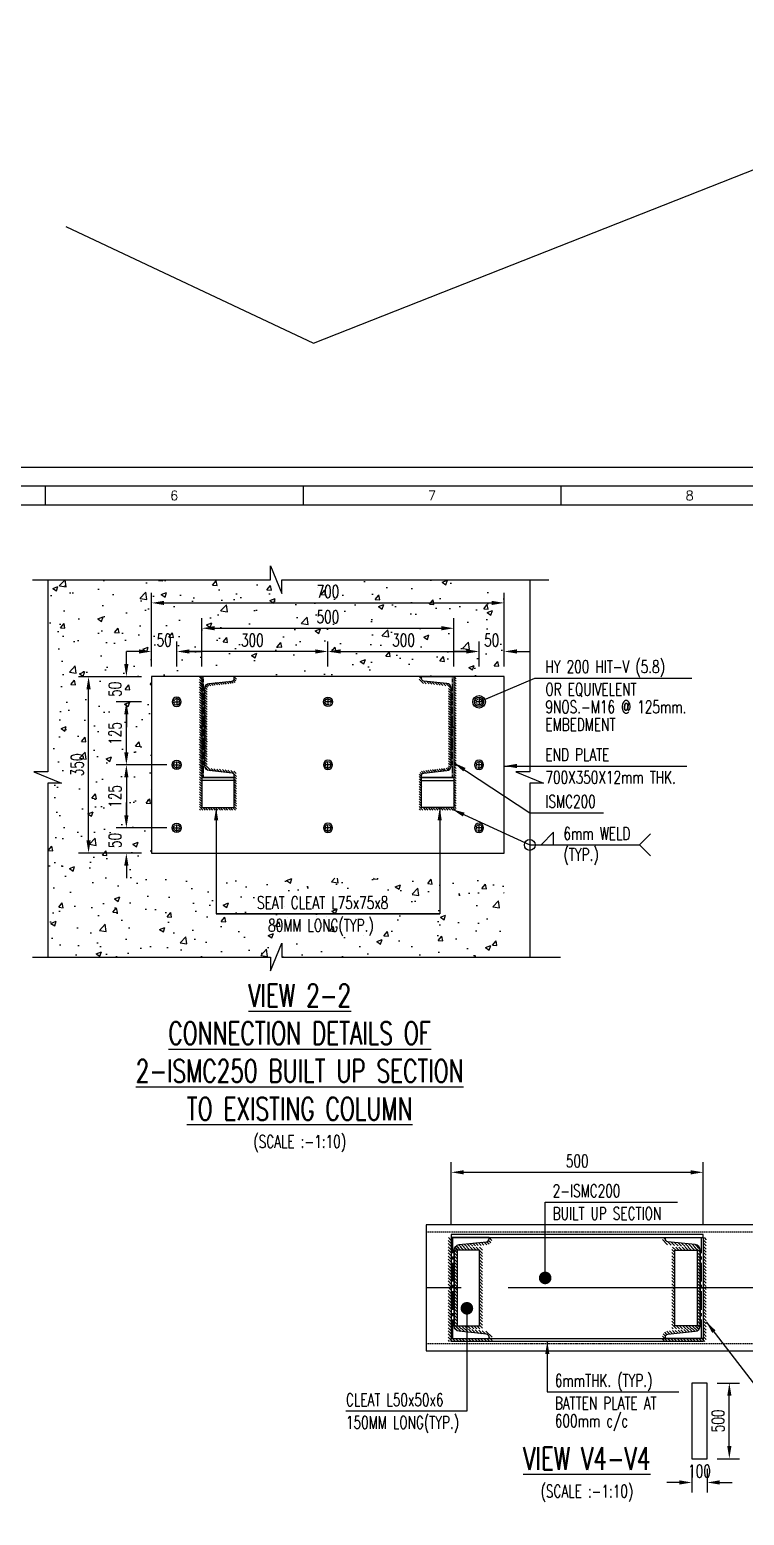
# Model space of a CAD drawing. Header units: inches. Extents: x 6 to 183294, y -48183 to 78918.
# Drawn here: x 129706 to 143887, y -24756 to 4725 of the extents above; entities that cross this region are included whole.
import ezdxf
from ezdxf.enums import TextEntityAlignment as Align

# ---------------------------------------------------------------- set-up
doc = ezdxf.new("R2010")
doc.units = ezdxf.units.IN
doc.header["$MEASUREMENT"] = 0
doc.header["$PDMODE"] = 35
for name, pattern in [('CENTER2', [1.125, 0.75, -0.125, 0.125, -0.125]), ('DASHDOTX2', [2, 1, -0.5, 0, -0.5]), ('HIDDEN', [0.375, 0.25, -0.125])]:
    doc.linetypes.add(name, pattern=pattern)
for name, color, linetype in [('Bolt', 7, 'Continuous'), ('ISMC', 35, 'Continuous'), ('PNA', 8, 'Continuous'), ('S-BASE & END PLATE', 6, 'Continuous'), ('S-BASE PLATE', 3, 'Continuous'), ('S-BRECK LINE', 8, 'Continuous'), ('S-CENTER LINE', 8, 'CENTER2'), ('S-DIM-1', 5, 'Continuous'), ('S-ISMC', 2, 'Continuous'), ('S-MEM', 4, 'Continuous'), ('S-PCC', 9, 'Continuous'), ('S-STEEL MEMBER', 2, 'Continuous'), ('S-TEXT', 2, 'Continuous'), ('S-TEXT-1', 4, 'Continuous'), ('S-TITIL', 6, 'Continuous'), ('S-WELD', 8, 'Continuous'), ('ST', 4, 'Continuous'), ('TEXT NORMAL', 4, 'Continuous'), ('TITLE', 6, 'Continuous')]:
    doc.layers.add(name, color=color, linetype=linetype)
doc.styles.add('ROMANS', font='simplex.shx', dxfattribs={"width": 0.7})
doc.dimstyles.new('dim10', dxfattribs={"dimtxt": 250, "dimasz": 250, "dimexe": 200, "dimexo": 200, "dimgap": 100, "dimtad": 1, "dimdec": 0, "dimlfac": 0.1, "dimzin": 0, "dimdsep": 46, "dimtxsty": 'ROMANS', "dimcen": 0, "dimclrd": 5, "dimclre": 5, "dimclrt": 4, "dimadec": 0, "dimazin": 0, "dimtfac": 1, "dimtdec": 0, "dimtix": 1, "dimtofl": 0, "dimtmove": 2, "dimatfit": 3, "dimfxl": 0, "dimtolj": 1, "dimtzin": 0, "dimlwd": -1, "dimlwe": -1, "dimarcsym": 0})
doc.dimstyles.new('dim100', dxfattribs={"dimtxt": 250, "dimasz": 250, "dimexe": 200, "dimexo": 200, "dimgap": 100, "dimtad": 1, "dimdec": 0, "dimzin": 0, "dimdsep": 46, "dimtxsty": 'ROMANS', "dimcen": 0, "dimclrd": 5, "dimclre": 5, "dimclrt": 4, "dimadec": 0, "dimazin": 0, "dimtfac": 1, "dimtdec": 0, "dimtix": 1, "dimtofl": 0, "dimtmove": 2, "dimatfit": 3, "dimfxl": 0, "dimtolj": 1, "dimtzin": 0, "dimlwd": -1, "dimlwe": -1, "dimarcsym": 0})
doc.dimstyles.new('dim33.33', dxfattribs={"dimtxt": 250, "dimasz": 250, "dimexe": 200, "dimexo": 200, "dimgap": 100, "dimtad": 1, "dimdec": 0, "dimlfac": 0.333331, "dimzin": 0, "dimdsep": 46, "dimtxsty": 'ROMANS', "dimcen": 0, "dimclrd": 5, "dimclre": 5, "dimclrt": 4, "dimadec": 0, "dimazin": 0, "dimtfac": 1, "dimtdec": 0, "dimtix": 1, "dimtofl": 0, "dimtmove": 2, "dimatfit": 3, "dimfxl": 0, "dimtolj": 1, "dimtzin": 0, "dimlwd": -1, "dimlwe": -1, "dimarcsym": 0})
pattern_1 = [(315, (101174.393, -24724.473), (30.93592, 30.93592), [])]
pattern_2 = [(315, (98814.486, -24724.473), (30.93592, 30.93592), [])]

# ---------------------------------------------------------------- blocks, each defined once
blk = doc.blocks.new('*U9')
at = {"layer": 'S-CENTER LINE', "linetype": 'CENTER2', "ltscale": 10}
for p, q in [((0, -125), (0, 125)), ((7.8, 0), (-7.8, 0))]:
    blk.add_line(p, q, dxfattribs=at)
at = {"layer": 'S-ISMC'}
blk.add_lwpolyline([(71.1, -114.2), (14.3, -108.2, -0.383864), (3.5, -96.3), (3.5, 96.3, -0.383864), (14.3, 108.2), (71.1, 114.2, 0.383864), (76.5, 120.1), (76.5, 125), (-3.5, 125), (-3.5, -125), (76.5, -125), (76.5, -120.1, 0.383864)], format="xyb", close=True, dxfattribs=at)
blk = doc.blocks.new('A$C51D51435')
at = {"color": 2, "linetype": 'Continuous'}
blk.add_circle((0, 0), 15, dxfattribs=at)
at = {"color": 8, "linetype": 'HIDDEN', "ltscale": 15}
blk.add_circle((0, 0), 10, dxfattribs=at)
at = {"layer": 'Bolt', "color": 8, "linetype": 'DASHDOTX2', "ltscale": 25}
for p, q in [((15, 0), (-15, 0)), ((0, 15), (0, -15))]:
    blk.add_line(p, q, dxfattribs=at)
blk = doc.blocks.new('*D904')
at = {"layer": 'Defpoints', "color": 0}
for p in [(132124, -8114), (131624, -8614), (132124, -8614)]:
    blk.add_point(p, dxfattribs=at)
at = {"layer": 'S-DIM-1', "color": 5}
for p, q in [((131624, -7864), (131624, -7614)), ((131924, -8114), (131424, -8114)), ((131924, -8614), (131424, -8614)), ((131624, -8864), (131624, -9114))]:
    blk.add_line(p, q, dxfattribs=at)
for points in [[(131582, -7864), (131665, -7864), (131624, -8114)], [(131665, -8864), (131582, -8864), (131624, -8614)]]:
    blk.add_solid(points, dxfattribs=at)
at = {"layer": 'S-DIM-1', "color": 4, "insert": (131399, -8364), "char_height": 250, "attachment_point": 5, "rotation": 90, "style": 'ROMANS'}
blk.add_mtext('\\A1;50', dxfattribs=at)
blk = doc.blocks.new('*D905')
at = {"layer": 'Defpoints', "color": 0}
for p in [(130874, -8114), (132124, -8114), (132124, -11614)]:
    blk.add_point(p, dxfattribs=at)
at = {"layer": 'S-DIM-1', "color": 5}
for p, q in [((131924, -8114), (130674, -8114)), ((130874, -11364), (130874, -8364)), ((131924, -11614), (130674, -11614))]:
    blk.add_line(p, q, dxfattribs=at)
for points in [[(130915, -8364), (130832, -8364), (130874, -8114)], [(130832, -11364), (130915, -11364), (130874, -11614)]]:
    blk.add_solid(points, dxfattribs=at)
at = {"layer": 'S-DIM-1', "color": 4, "insert": (130649, -9864), "char_height": 250, "attachment_point": 5, "rotation": 90, "style": 'ROMANS'}
blk.add_mtext('\\A1;350', dxfattribs=at)
blk = doc.blocks.new('*D906')
at = {"layer": 'Defpoints', "color": 0}
for p in [(131624, -8614), (132124, -8614), (132624, -9864)]:
    blk.add_point(p, dxfattribs=at)
at = {"layer": 'S-DIM-1', "color": 5}
for p, q in [((131924, -8614), (131424, -8614)), ((131624, -9614), (131624, -8864)), ((132424, -9864), (131424, -9864))]:
    blk.add_line(p, q, dxfattribs=at)
for points in [[(131665, -8864), (131582, -8864), (131624, -8614)], [(131582, -9614), (131665, -9614), (131624, -9864)]]:
    blk.add_solid(points, dxfattribs=at)
at = {"layer": 'S-DIM-1', "color": 4, "insert": (131399, -9239), "char_height": 250, "attachment_point": 5, "rotation": 90, "style": 'ROMANS'}
blk.add_mtext('\\A1;125', dxfattribs=at)
blk = doc.blocks.new('*D907')
at = {"layer": 'Defpoints', "color": 0}
for p in [(131624, -11114), (132624, -11114), (132124, -11614)]:
    blk.add_point(p, dxfattribs=at)
at = {"layer": 'S-DIM-1', "color": 5}
for p, q in [((131624, -10864), (131624, -10614)), ((132424, -11114), (131424, -11114)), ((131924, -11614), (131424, -11614)), ((131624, -11864), (131624, -12114))]:
    blk.add_line(p, q, dxfattribs=at)
for points in [[(131582, -10864), (131665, -10864), (131624, -11114)], [(131665, -11864), (131582, -11864), (131624, -11614)]]:
    blk.add_solid(points, dxfattribs=at)
at = {"layer": 'S-DIM-1', "color": 4, "insert": (131399, -11364), "char_height": 250, "attachment_point": 5, "rotation": 90, "style": 'ROMANS'}
blk.add_mtext('\\A1;50', dxfattribs=at)
blk = doc.blocks.new('*D908')
at = {"layer": 'Defpoints', "color": 0}
for p in [(132624, -9864), (131624, -11114), (132124, -11114)]:
    blk.add_point(p, dxfattribs=at)
at = {"layer": 'S-DIM-1', "color": 5}
for p, q in [((132424, -9864), (131424, -9864)), ((131624, -10114), (131624, -10864)), ((131924, -11114), (131424, -11114))]:
    blk.add_line(p, q, dxfattribs=at)
for points in [[(131665, -10114), (131582, -10114), (131624, -9864)], [(131582, -10864), (131665, -10864), (131624, -11114)]]:
    blk.add_solid(points, dxfattribs=at)
at = {"layer": 'S-DIM-1', "color": 4, "insert": (131399, -10489), "char_height": 250, "attachment_point": 5, "rotation": 90, "style": 'ROMANS'}
blk.add_mtext('\\A1;125', dxfattribs=at)
blk = doc.blocks.new('*D909')
at = {"layer": 'Defpoints', "color": 0}
for p in [(132624, -7614), (132124, -8114), (132624, -8114)]:
    blk.add_point(p, dxfattribs=at)
at = {"layer": 'S-DIM-1', "color": 5}
for p, q in [((131874, -7614), (131624, -7614)), ((132124, -7914), (132124, -7414)), ((132624, -7914), (132624, -7414)), ((132874, -7614), (133124, -7614))]:
    blk.add_line(p, q, dxfattribs=at)
for points in [[(131874, -7655), (131874, -7572), (132124, -7614)], [(132874, -7572), (132874, -7655), (132624, -7614)]]:
    blk.add_solid(points, dxfattribs=at)
at = {"layer": 'S-DIM-1', "color": 4, "insert": (132374, -7389), "char_height": 250, "attachment_point": 5, "style": 'ROMANS'}
blk.add_mtext('\\A1;50', dxfattribs=at)
blk = doc.blocks.new('*D910')
at = {"layer": 'Defpoints', "color": 0}
for p in [(132624, -7614), (132624, -8114), (135624, -8114)]:
    blk.add_point(p, dxfattribs=at)
at = {"layer": 'S-DIM-1', "color": 5}
for p, q in [((132624, -7914), (132624, -7414)), ((135374, -7614), (132874, -7614)), ((135624, -7914), (135624, -7414))]:
    blk.add_line(p, q, dxfattribs=at)
for points in [[(132874, -7572), (132874, -7655), (132624, -7614)], [(135374, -7655), (135374, -7572), (135624, -7614)]]:
    blk.add_solid(points, dxfattribs=at)
at = {"layer": 'S-DIM-1', "color": 4, "insert": (134124, -7389), "char_height": 250, "attachment_point": 5, "style": 'ROMANS'}
blk.add_mtext('\\A1;300', dxfattribs=at)
blk = doc.blocks.new('*D911')
at = {"layer": 'Defpoints', "color": 0}
for p in [(139124, -6650), (132124, -8114), (139124, -8114)]:
    blk.add_point(p, dxfattribs=at)
at = {"layer": 'S-DIM-1', "color": 5}
for p, q in [((132124, -7914), (132124, -6450)), ((139124, -7914), (139124, -6450)), ((132374, -6650), (138874, -6650))]:
    blk.add_line(p, q, dxfattribs=at)
for points in [[(132374, -6609), (132374, -6692), (132124, -6650)], [(138874, -6692), (138874, -6609), (139124, -6650)]]:
    blk.add_solid(points, dxfattribs=at)
at = {"layer": 'S-DIM-1', "color": 4, "insert": (135624, -6425), "char_height": 250, "attachment_point": 5, "style": 'ROMANS'}
blk.add_mtext('\\A1;700', dxfattribs=at)
blk = doc.blocks.new('*D912')
at = {"layer": 'Defpoints', "color": 0}
for p in [(138624, -7614), (138624, -8114), (139124, -8114)]:
    blk.add_point(p, dxfattribs=at)
at = {"layer": 'S-DIM-1', "color": 5}
for p, q in [((138374, -7614), (138124, -7614)), ((138624, -7914), (138624, -7414)), ((139124, -7914), (139124, -7414)), ((139374, -7614), (139624, -7614))]:
    blk.add_line(p, q, dxfattribs=at)
for points in [[(138374, -7655), (138374, -7572), (138624, -7614)], [(139374, -7572), (139374, -7655), (139124, -7614)]]:
    blk.add_solid(points, dxfattribs=at)
at = {"layer": 'S-DIM-1', "color": 4, "insert": (138874, -7389), "char_height": 250, "attachment_point": 5, "style": 'ROMANS'}
blk.add_mtext('\\A1;50', dxfattribs=at)
blk = doc.blocks.new('*D913')
at = {"layer": 'Defpoints', "color": 0}
for p in [(138624, -7614), (135624, -8114), (138624, -8114)]:
    blk.add_point(p, dxfattribs=at)
at = {"layer": 'S-DIM-1', "color": 5}
for p, q in [((135624, -7914), (135624, -7414)), ((135874, -7614), (138374, -7614)), ((138624, -7914), (138624, -7414))]:
    blk.add_line(p, q, dxfattribs=at)
for points in [[(135874, -7572), (135874, -7655), (135624, -7614)], [(138374, -7655), (138374, -7572), (138624, -7614)]]:
    blk.add_solid(points, dxfattribs=at)
at = {"layer": 'S-DIM-1', "color": 4, "insert": (137124, -7389), "char_height": 250, "attachment_point": 5, "style": 'ROMANS'}
blk.add_mtext('\\A1;300', dxfattribs=at)
blk = doc.blocks.new('*D914')
at = {"layer": 'Defpoints', "color": 0}
for p in [(138124, -7153), (133124, -8114), (138124, -8114)]:
    blk.add_point(p, dxfattribs=at)
at = {"layer": 'S-DIM-1', "color": 5}
for p, q in [((133124, -7914), (133124, -6953)), ((138124, -7914), (138124, -6953)), ((133374, -7153), (137874, -7153))]:
    blk.add_line(p, q, dxfattribs=at)
for points in [[(133374, -7111), (133374, -7194), (133124, -7153)], [(137874, -7194), (137874, -7111), (138124, -7153)]]:
    blk.add_solid(points, dxfattribs=at)
at = {"layer": 'S-DIM-1', "color": 4, "insert": (135624, -6928), "char_height": 250, "attachment_point": 5, "style": 'ROMANS'}
blk.add_mtext('\\A1;500', dxfattribs=at)
blk = doc.blocks.new('*U42')
at = {"layer": 'S-CENTER LINE', "linetype": 'CENTER2', "ltscale": 750}
blk.add_line((383.6, 757.5), (383.6, 31.7), dxfattribs=at)
at = {"layer": 'S-ISMC', "color": 8, "linetype": 'HIDDEN', "ltscale": 10}
for p, q in [((272.7, 757.5), (272.7, 31.7)), ((494.5, 757.5), (494.5, 31.7))]:
    blk.add_line(p, q, dxfattribs=at)
at = {"layer": 'S-ISMC', "linetype": 'Continuous'}
blk.add_lwpolyline([(258.6, 757.5), (258.6, 31.7), (508.6, 31.7), (508.6, 757.5)], close=True, dxfattribs=at)
blk = doc.blocks.new('*U10')
at = {"layer": 'S-CENTER LINE', "linetype": 'CENTER2', "ltscale": 50}
blk.add_line((0, -100), (0, 100), dxfattribs=at)
at = {"layer": 'S-CENTER LINE', "linetype": 'CENTER2', "ltscale": 10}
blk.add_line((7.8, 0), (-7.8, 0), dxfattribs=at)
at = {"layer": 'S-ISMC', "color": 3}
blk.add_lwpolyline([(72, -97.2, 0.383864), (67, -91.7), (12.9, -86, -0.383864), (3, -75.1), (3, 75.1, -0.383864), (12.9, 86), (67, 91.7, 0.383864), (72, 97.2), (72, 100), (-3, 100), (-3, -100), (72, -100)], format="xyb", close=True, dxfattribs=at)
blk = doc.blocks.new('*D944')
at = {"layer": 'Defpoints', "color": 0}
for p in [(143071, -17950), (138071, -19185), (143071, -19185)]:
    blk.add_point(p, dxfattribs=at)
at = {"layer": 'S-DIM-1', "color": 5}
for p, q in [((138071, -18985), (138071, -17750)), ((138321, -17950), (142821, -17950)), ((143071, -18985), (143071, -17750))]:
    blk.add_line(p, q, dxfattribs=at)
for points in [[(138321, -17908), (138321, -17992), (138071, -17950)], [(142821, -17992), (142821, -17908), (143071, -17950)]]:
    blk.add_solid(points, dxfattribs=at)
at = {"layer": 'S-DIM-1', "color": 4, "insert": (140571, -17725), "char_height": 250, "attachment_point": 5, "style": 'ROMANS'}
blk.add_mtext('\\A1;500', dxfattribs=at)
blk = doc.blocks.new('*D945')
at = {"layer": 'Defpoints', "color": 0}
for p in [(142848, -23633), (143148, -23633), (143148, -24105)]:
    blk.add_point(p, dxfattribs=at)
at = {"layer": 'S-DIM-1', "color": 5, "ltscale": 20}
for p, q in [((142848, -23833), (142848, -24305)), ((143148, -23833), (143148, -24305)), ((142598, -24105), (142348, -24105)), ((143398, -24105), (143648, -24105))]:
    blk.add_line(p, q, dxfattribs=at)
at = {"layer": 'S-DIM-1', "color": 5}
for points in [[(142598, -24146), (142598, -24063), (142848, -24105)], [(143398, -24063), (143398, -24146), (143148, -24105)]]:
    blk.add_solid(points, dxfattribs=at)
at = {"layer": 'S-DIM-1', "color": 4, "lineweight": -2, "insert": (142998, -23880), "char_height": 250, "attachment_point": 5, "style": 'ROMANS'}
blk.add_mtext('\\A1;100', dxfattribs=at)
blk = doc.blocks.new('*D946')
at = {"layer": 'Defpoints', "color": 0}
for p in [(143148, -22133), (143590, -22133), (143148, -23633)]:
    blk.add_point(p, dxfattribs=at)
at = {"layer": 'S-DIM-1', "color": 5, "ltscale": 20}
for p, q in [((143348, -22133), (143790, -22133)), ((143590, -23383), (143590, -22383)), ((143348, -23633), (143790, -23633))]:
    blk.add_line(p, q, dxfattribs=at)
at = {"layer": 'S-DIM-1', "color": 5}
for points in [[(143632, -22383), (143549, -22383), (143590, -22133)], [(143549, -23383), (143632, -23383), (143590, -23633)]]:
    blk.add_solid(points, dxfattribs=at)
at = {"layer": 'S-DIM-1', "color": 4, "lineweight": -2, "insert": (143365, -22883), "char_height": 250, "attachment_point": 5, "rotation": 90, "style": 'ROMANS'}
blk.add_mtext('\\A1;500', dxfattribs=at)
blk = doc.blocks.new('SHEET')
at = {"elevation": -8, "flags": 128}
blk.add_lwpolyline([(674017, -125881), (763101, -125881), (763101, -63214), (674017, -63214)], close=True, dxfattribs=at)
at = {"layer": 'PNA'}
for p, q in [((711312, -63743, -8), (711312, -64273, -8)), ((718559, -63743, -8), (718559, -64273, -8)), ((725806, -63743, -8), (725806, -64273, -8))]:
    blk.add_line(p, q, dxfattribs=at)
at = {"layer": 'PNA', "color": 1, "elevation": -8}
for points in [[(675076, -125351), (762572, -125351), (762572, -63743), (675076, -63743)], [(676135, -124822), (762042, -124822), (762042, -64273), (676135, -64273)]]:
    blk.add_lwpolyline(points, close=True, dxfattribs=at)
at = {"layer": 'PNA', "style": 'ROMANS'}
for s, p in [('6', (714936, -64008, -8)), ('7', (722183, -64008, -8)), ('8', (729431, -64008, -8))]:
    blk.add_text(s, height=265, dxfattribs=at).set_placement(p, align=Align.MIDDLE)

msp = doc.modelspace()

# ---------------------------------------------------------------- hatches: boundary and pattern name
at = {"layer": 'S-PCC', "lineweight": -2, "ltscale": 20}
h = msp.add_hatch(dxfattribs=at)
h.set_pattern_fill('AR-CONC', color=251, scale=150)
h.set_pattern_definition([(50, (131704.8, 8275.8), (1075.89, -94.128), [112.5, -1237.5]), (355, (131704.8, 8275.8), (-208.127, 1128.29), [90, -990]), (100.4514, (131794.5, 8268), (867.763, 1034.16), [95.61, -1051.713]), (46.184, (131704.8, 8575.8), (1600.86, -248.28), [168.75, -1856.25]), (96.636, (131838.2, 8555.1), (1401.99, 1461.18), [143.42, -1577.57]), (351.184, (131704.8, 8575.8), (1401.99, 1461.18), [135, -1485]), (21, (131854.8, 8500.8), (895.36, -603.928), [112.5, -1237.5]), (326, (131854.8, 8500.8), (364.973, 1087.725), [90, -990]), (71.4514, (131929.4, 8450.5), (1260.334, 483.797), [95.61, -1051.713]), (37.5, (131704.8, 8275.8), (18.24, 499.341), [0, -978, 0, -1005, 0, -993.75]), (7.5, (131704.8, 8275.8), (394.604, 591.618), [0, -573, 0, -955.5, 0, -378.75]), (327.5, (131370.3, 8275.8), (800.7337, -33.832), [0, -375, 0, -1170, 0, -1552.5]), (317.5, (131220.3, 8275.8), (874.78, 150.157), [0, -487.5, 0, -777, 0, -1102.5])])
h.paths.add_polyline_path([(134706.732, -6191.466), (134706.732, -6466.214), (134481.101, -5916.718), (134481.101, -6191.466), (130064.006, -6191.466), (130064.006, -10000.697), (129789.258, -10000.697), (130338.754, -10226.329), (130064.006, -10226.329), (130064.006, -13679.878), (134481.101, -13679.878), (134481.101, -13954.626), (134706.732, -13405.131), (134706.732, -13679.878), (139123.828, -13679.878), (139123.828, -12113.513), (132123.828, -12113.513), (132123.828, -8113.513), (139123.828, -8113.513), (139123.828, -6191.466)])
h.paths.add_polyline_path([(131586.328, -8567.68), (131586.328, -8159.346), (131211.328, -8159.346), (131211.328, -8567.68)], flags=24)
h.paths.add_polyline_path([(130836.328, -10401.013), (130836.328, -9826.013), (130461.328, -9826.013), (130461.328, -10401.013)], flags=24)
h.paths.add_polyline_path([(131586.328, -9634.346), (131586.328, -9092.68), (131211.328, -9092.68), (131211.328, -9634.346)], flags=24)
h.paths.add_polyline_path([(131586.328, -12067.68), (131586.328, -11659.346), (131211.328, -11659.346), (131211.328, -12067.68)], flags=24)
h.paths.add_polyline_path([(131586.328, -11134.346), (131586.328, -10592.68), (131211.328, -10592.68), (131211.328, -11134.346)], flags=24)
h.paths.add_polyline_path([(132169.661, -7576.013), (132577.994, -7576.013), (132577.994, -7201.013), (132169.661, -7201.013)], flags=24)
h.paths.add_polyline_path([(133836.328, -7576.013), (134411.328, -7576.013), (134411.328, -7201.013), (133836.328, -7201.013)], flags=24)
h.paths.add_polyline_path([(135336.328, -6967.621), (135911.328, -6967.621), (135911.328, -6592.621), (135336.328, -6592.621)], flags=24)
h.paths.add_polyline_path([(138669.661, -7576.013), (139077.994, -7576.013), (139077.994, -7201.013), (138669.661, -7201.013)], flags=24)
h.paths.add_polyline_path([(134043.825, -13352.057), (136559.301, -13352.057), (136559.301, -12780.629), (134043.825, -12780.629)], flags=24)
h.paths.add_polyline_path([(134076.563, -12785.986), (137193.23, -12785.986), (137193.23, -12410.986), (134076.563, -12410.986)], flags=24)
at = {"layer": 'S-WELD'}
h = msp.add_hatch(dxfattribs=at)
h.set_pattern_fill('ANSI31', color=256, scale=280, angle=270, style=0)
h.set_pattern_definition([(315, (10586.33, -19916.86), (24.748737, 24.748737), [])])
h.paths.add_polyline_path([(133123.828, -8113.513), (133763.828, -8113.513), (133763.828, -8152.445, -0.383864045), (133720.845, -8200.182), (133266.593, -8247.926, 0.383864045), (133180.628, -8343.4), (133180.628, -9883.626, 0.383864045), (133266.593, -9979.1), (133720.845, -10026.844, -0.383864045), (133763.828, -10074.581), (133763.828, -10113.513), (133763.828, -10713.513), (133123.828, -10713.513), (133123.828, -10113.513)], flags=16)
edge = h.paths.add_edge_path()
edge.add_line((133811.828, -8113.513), (133075.828, -8113.513))
edge.add_line((133075.828, -8113.513), (133075.828, -10761.513))
edge.add_line((133075.828, -10761.513), (133811.828, -10761.513))
edge.add_line((133811.828, -10761.513), (133811.828, -10074.581))
edge.add_arc((133715.828, -10074.581), 96, 360, 444.000002)
edge.add_line((133725.862, -9979.107), (133271.61, -9931.363))
edge.add_arc((133276.628, -9883.626), 48, 180, 264.000002, ccw=False)
edge.add_line((133228.628, -9883.626), (133228.628, -8343.4))
edge.add_arc((133276.628, -8343.4), 48, 95.999998, 180, ccw=False)
edge.add_line((133271.61, -8295.663), (133725.862, -8247.919))
edge.add_arc((133715.828, -8152.445), 96, 275.999998, 360)
edge.add_line((133811.828, -8152.445), (133811.828, -8113.513))
h = msp.add_hatch(dxfattribs=at)
h.set_pattern_fill('ANSI31', color=256, scale=280, angle=270, style=0)
h.set_pattern_definition([(315, (11586.33, -19916.86), (24.748737, 24.748737), [])])
h.paths.add_polyline_path([(138123.828, -8113.513), (137483.828, -8113.513), (137483.828, -8152.445, 0.383864045), (137526.81, -8200.182), (137981.062, -8247.926, -0.383864045), (138067.028, -8343.4), (138067.028, -9883.626, -0.383864045), (137981.062, -9979.1), (137526.81, -10026.844, 0.383864045), (137483.828, -10074.581), (137483.828, -10113.513), (137483.828, -10713.513), (138123.828, -10713.513), (138123.828, -10113.513)], flags=16)
edge = h.paths.add_edge_path()
edge.add_line((138171.828, -8113.513), (137435.828, -8113.513))
edge.add_line((137435.828, -8113.513), (137435.828, -8152.445))
edge.add_arc((137531.828, -8152.445), 96, 180, 264.000002)
edge.add_line((137521.793, -8247.919), (137976.045, -8295.663))
edge.add_arc((137971.028, -8343.4), 48, 0, 84.000002, ccw=False)
edge.add_line((138019.028, -8343.4), (138019.028, -9883.626))
edge.add_arc((137971.028, -9883.626), 48, -84.000002, 0, ccw=False)
edge.add_line((137976.045, -9931.363), (137521.793, -9979.107))
edge.add_arc((137531.828, -10074.581), 96, 95.999998, 180)
edge.add_line((137435.828, -10074.581), (137435.828, -10761.513))
edge.add_line((137435.828, -10761.513), (138171.828, -10761.513))
edge.add_line((138171.828, -10761.513), (138171.828, -8113.513))
h = msp.add_hatch(dxfattribs=at)
h.set_pattern_fill('ANSI31', color=256, scale=350, angle=270, style=0)
h.set_pattern_definition(pattern_1)
edge = h.paths.add_edge_path(flags=16)
edge.add_arc((138765.675, -21216.439), 55, 0, 84.000002)
edge.add_line((138771.424, -21161.741), (138230.177, -21104.853))
edge.add_arc((138241.675, -20995.456), 110, 180, 264.000002, ccw=False)
edge.add_line((138131.675, -20995.456), (138131.675, -19493.962))
edge.add_arc((138241.675, -19493.962), 110, 95.999998, 180, ccw=False)
edge.add_line((138230.177, -19384.564), (138771.424, -19327.677))
edge.add_arc((138765.675, -19272.978), 55, 275.999998, 360)
edge.add_line((138820.675, -19272.978), (138820.675, -19244.709))
edge.add_line((138820.675, -19244.709), (138070.675, -19244.709))
edge.add_line((138070.675, -19244.709), (138070.675, -21244.709))
edge.add_line((138070.675, -21244.709), (138820.675, -21244.709))
edge.add_line((138820.675, -21244.709), (138820.675, -21216.439))
edge = h.paths.add_edge_path()
edge.add_line((138880.675, -19244.709), (138010.675, -19244.709))
edge.add_line((138010.675, -19244.709), (138010.675, -21304.709))
edge.add_line((138010.675, -21304.709), (138880.675, -21304.709))
edge.add_line((138880.675, -21304.709), (138880.675, -21216.439))
edge.add_arc((138765.675, -21216.439), 115, 0, 84.000002)
edge.add_line((138777.696, -21102.069), (138236.448, -21045.182))
edge.add_arc((138241.675, -20995.456), 50, 180, 264.000002, ccw=False)
edge.add_line((138191.675, -20995.456), (138191.675, -19493.962))
edge.add_arc((138241.675, -19493.962), 50, 95.999998, 180, ccw=False)
edge.add_line((138236.448, -19444.236), (138777.696, -19387.348))
edge.add_arc((138765.675, -19272.978), 115, 275.999998, 360)
edge.add_line((138880.675, -19272.978), (138880.675, -19244.709))
h = msp.add_hatch(dxfattribs=at)
h.set_pattern_fill('ANSI31', color=256, scale=350, angle=270, style=0)
h.set_pattern_definition(pattern_2)
h.paths.add_polyline_path([(138131.675, -19434.709), (138691.675, -19434.709), (138691.675, -21054.709), (138131.675, -21054.709), (138131.675, -20995.456), (138631.675, -20995.456), (138631.675, -19494.709), (138131.675, -19494.709)])
h = msp.add_hatch(dxfattribs=at)
h.set_pattern_fill('ANSI31', color=256, scale=350, angle=270, style=0)
h.set_pattern_definition(pattern_1)
edge = h.paths.add_edge_path(flags=16)
edge.add_arc((142375.675, -21216.439), 55, 455.999998, 540, ccw=False)
edge.add_line((142369.926, -21161.741), (142911.173, -21104.853))
edge.add_arc((142899.675, -20995.456), 110, 275.999998, 360)
edge.add_line((143009.675, -20995.456), (143009.675, -19493.962))
edge.add_arc((142899.675, -19493.962), 110, 360, 444.000002)
edge.add_line((142911.173, -19384.564), (142369.926, -19327.677))
edge.add_arc((142375.675, -19272.978), 55, 180, 264.000002, ccw=False)
edge.add_line((142320.675, -19272.978), (142320.675, -19244.709))
edge.add_line((142320.675, -19244.709), (143070.675, -19244.709))
edge.add_line((143070.675, -19244.709), (143070.675, -21244.709))
edge.add_line((143070.675, -21244.709), (142320.675, -21244.709))
edge.add_line((142320.675, -21244.709), (142320.675, -21216.439))
edge = h.paths.add_edge_path()
edge.add_line((142260.675, -19244.709), (143130.675, -19244.709))
edge.add_line((143130.675, -19244.709), (143130.675, -21304.709))
edge.add_line((143130.675, -21304.709), (142260.675, -21304.709))
edge.add_line((142260.675, -21304.709), (142260.675, -21216.439))
edge.add_arc((142375.675, -21216.439), 115, 455.999998, 540, ccw=False)
edge.add_line((142363.654, -21102.069), (142904.901, -21045.182))
edge.add_arc((142899.675, -20995.456), 50, 275.999998, 360)
edge.add_line((142949.675, -20995.456), (142949.675, -19493.962))
edge.add_arc((142899.675, -19493.962), 50, 360, 444.000002)
edge.add_line((142904.901, -19444.236), (142363.654, -19387.348))
edge.add_arc((142375.675, -19272.978), 115, 180, 264.000002, ccw=False)
edge.add_line((142260.675, -19272.978), (142260.675, -19244.709))
h = msp.add_hatch(dxfattribs=at)
h.set_pattern_fill('ANSI31', color=256, scale=350, angle=270, style=0)
h.set_pattern_definition(pattern_2)
h.paths.add_polyline_path([(143009.675, -19434.709), (142449.675, -19434.709), (142449.675, -21054.709), (143009.675, -21054.709), (143009.675, -20995.456), (142509.675, -20995.456), (142509.675, -19494.709), (143009.675, -19494.709)])

# ---------------------------------------------------------------- linework, layer by layer
msp.add_lwpolyline([(130421.313, 818.723), (135340.146, -1496.022), (151109.345, 4724.855)])
at = {"layer": 'S-BASE & END PLATE', "elevation": -7.519}
msp.add_lwpolyline([(139123.828, -8113.513), (132123.828, -8113.513), (132123.828, -11613.513), (139123.828, -11613.513)], close=True, dxfattribs=at)
at = {"layer": 'S-BASE PLATE', "color": 3, "ltscale": 2, "elevation": -7.519}
for points in [[(143070.675, -19184.709), (138070.675, -19184.709), (138070.675, -19244.709), (143070.675, -19244.709)], [(143070.675, -21304.709), (138070.675, -21304.709), (138070.675, -21244.709), (143070.675, -21244.709)], [(143148.281, -23632.634), (143148.281, -22132.634), (142848.281, -22132.634), (142848.281, -23632.634)]]:
    msp.add_lwpolyline(points, close=True, dxfattribs=at)
at = {"layer": 'S-BRECK LINE', "elevation": -7.519}
for points in [[(129764.006, -6191.466), (134481.101, -6191.466), (134481.101, -5916.718), (134706.732, -6466.214), (134706.732, -6191.466), (140005.089, -6191.466)], [(130064.006, -6191.466), (130064.006, -10000.697), (129789.258, -10000.697), (130338.754, -10226.329), (130064.006, -10226.329), (130064.006, -13679.878)], [(139629.785, -6191.466), (139629.785, -10000.697), (139355.037, -10000.697), (139904.532, -10226.329), (139629.785, -10226.329), (139629.785, -13679.878)], [(129764.006, -13679.878), (134481.101, -13679.878), (134481.101, -13954.626), (134706.732, -13405.131), (134706.732, -13679.878), (140236.574, -13679.878)]]:
    msp.add_lwpolyline(points, dxfattribs=at)
at = {"layer": 'S-MEM', "linetype": 'Continuous'}
for p, q in [((133763.828, -10177.513, -7.519), (133123.828, -10177.513, -7.519)), ((137483.828, -10177.513, -7.519), (138123.828, -10177.513, -7.519))]:
    msp.add_line(p, q, dxfattribs=at)
at = {"layer": 'S-MEM', "linetype": 'Continuous', "elevation": -7.519}
for points in [[(133763.828, -10113.513), (133123.828, -10113.513), (133123.828, -10713.513), (133763.828, -10713.513)], [(137483.828, -10113.513), (138123.828, -10113.513), (138123.828, -10713.513), (137483.828, -10713.513)]]:
    msp.add_lwpolyline(points, close=True, dxfattribs=at)
at = {"layer": 'S-TEXT-1', "elevation": -7.519}
msp.add_lwpolyline([(142027.259, -11235.579), (141810.186, -11452.652), (142027.259, -11669.725)], dxfattribs=at)
at = {"layer": 'ST', "color": 4, "elevation": -7.519}
for points in [[(138131.675, -20994.709), (138631.675, -20994.709), (138631.675, -19494.709), (138131.675, -19494.709)], [(143009.675, -20994.709), (142509.675, -20994.709), (142509.675, -19494.709), (143009.675, -19494.709)]]:
    msp.add_lwpolyline(points, close=True, dxfattribs=at)
for points in [[(138191.675, -19494.709), (138191.675, -20994.709)], [(142949.675, -19494.709), (142949.675, -20994.709)]]:
    msp.add_lwpolyline(points, dxfattribs=at)
at = {"layer": 'TEXT NORMAL', "elevation": -7.519}
msp.add_lwpolyline([(139852.756, -11452.652), (140102.756, -11452.652), (140102.756, -11202.652), (139852.756, -11452.652)], dxfattribs=at)
at = {"layer": 'TEXT NORMAL'}
msp.add_circle((139629.785, -11452.652, -7.519), 107.662, dxfattribs=at)

# ---------------------------------------------------------------- block references
at = {"xscale": 0.7056754055291329, "yscale": 0.7056754055291329, "zscale": 0.7056754055291329}
msp.add_blockref('SHEET', (-371939.589, 40648.489, 5.306), dxfattribs=at)
at = {"layer": 'ISMC', "yscale": 8, "zscale": 8}
for p, xscale in [((133152.228, -9113.513, -7.519), 8), ((138095.428, -9113.513, -7.519), -8)]:
    msp.add_blockref('*U9', p, dxfattribs=dict(at, xscale=xscale))
at = {"layer": 'S-ISMC', "linetype": 'Continuous', "xscale": 10, "yscale": 10, "zscale": 10, "rotation": 270}
msp.add_blockref('*U42', (137254.144, -16408.342, -7.519), dxfattribs=at)
at = {"layer": 'S-ISMC', "yscale": 10, "zscale": 10}
for p, xscale in [((138101.175, -20244.709, -7.519), 10), ((143040.175, -20244.709, -7.519), -10)]:
    msp.add_blockref('*U10', p, dxfattribs=dict(at, xscale=xscale))
at = {"layer": 'S-STEEL MEMBER', "yscale": 6, "zscale": 6}
for p, xscale in [((132623.818, -8613.513, -7.519), -6), ((135623.828, -8613.513, -7.519), 6), ((138623.837, -8613.513, -7.519), 6)]:
    msp.add_blockref('A$C51D51435', p, dxfattribs=dict(at, xscale=xscale))
at = {"layer": 'S-STEEL MEMBER', "yscale": 6, "zscale": 6, "rotation": 180}
for p, xscale in [((132623.818, -9863.513, -7.519), 6), ((135623.828, -9863.513, -7.519), -6), ((138623.837, -9863.513, -7.519), -6), ((132623.818, -11113.513, -7.519), 6), ((135623.828, -11113.513, -7.519), -6), ((138623.837, -11113.513, -7.519), -6)]:
    msp.add_blockref('A$C51D51435', p, dxfattribs=dict(at, xscale=xscale))

# ---------------------------------------------------------------- texts
at = {"color": 4, "style": 'ROMANS', "width": 0.7}
for s, p in [('HY 200 HIT-V (5.8)', (139941.114, -7915.507, -7.519)), ('OR EQUIVELENT', (139941.114, -8365.507, -7.519)), ('9NOS.-M16 @ 125mm.', (139941.114, -8715.007, -7.519)), ('EMBEDMENT', (139941.114, -9064.507, -7.519)), ('END PLATE', (139941.114, -9661.785, -7.519)), ('700X350X12mm THK.', (139941.114, -10111.785, -7.519)), ('ISMC200', (139941.114, -10589.03, -7.519)), ('SEAT CLEAT L75x75x8', (134218.546, -12598.486, -7.519)), ('80MM LONG(TYP.)', (134437.123, -13048.486, -7.519)), ('CLEAT L50x50x6', (135982.043, -22463.12, 36653278.68)), ('150MM LONG(TYP.)', (135982.043, -22913.12, 36653278.68))]:
    msp.add_text(s, height=250, dxfattribs=at).set_placement(p, align=Align.MIDDLE_LEFT)
at = {"layer": 'S-DIM-1', "color": 4, "linetype": 'Continuous', "style": 'ROMANS', "width": 0.7}
for s, p in [('2-ISMC200', (140085.182, -18316.497, -7.519)), ('BUILT UP SECTION', (140085.182, -18766.497, -7.519)), ('6mmTHK. (TYP.)', (140127.827, -22081.431, -7.519)), ('BATTEN PLATE AT', (140127.827, -22531.431, -7.519)), ('600mm c/c', (140127.827, -22881.431, -7.519))]:
    msp.add_text(s, height=250, dxfattribs=at).set_placement(p, align=Align.MIDDLE_LEFT)
at = {"layer": 'S-TEXT', "style": 'ROMANS', "width": 0.7}
for p in [(135064.057, -17338.772, -7.519), (140763.35, -24278.305, -7.519)]:
    msp.add_text('(SCALE :-1:10)', height=250, dxfattribs=at).set_placement(p, align=Align.MIDDLE_CENTER)
at = {"layer": 'S-TEXT-1', "style": 'ROMANS', "width": 0.7}
for s, p in [('6mm WELD', (140297.974, -11227.652, -7.519)), ('(TYP.)', (140297.974, -11641.938, -7.519))]:
    msp.add_text(s, height=250, dxfattribs=at).set_placement(p, align=Align.MIDDLE_LEFT)
at = {"layer": 'S-TITIL', "style": 'ROMANS', "width": 0.7}
for s, p in [('%%UCONNECTION DETAILS OF', (135064.057, -15188.772, -7.519)), ('%%U2-ISMC250 BUILT UP SECTION', (135064.057, -15938.772, -7.519)), ('%%UTO EXISTING COLUMN', (135064.057, -16688.772, -7.519)), ('%%UVIEW V4-V4', (140763.35, -23628.305, -7.519))]:
    msp.add_text(s, height=450, dxfattribs=at).set_placement(p, align=Align.MIDDLE_CENTER)
at = {"layer": 'TITLE', "color": 6, "lineweight": -2, "style": 'ROMANS', "width": 0.7}
msp.add_text('%%UVIEW 2-2', height=450, dxfattribs=at).set_placement((135064.057, -14438.772, -7.519), align=Align.MIDDLE_CENTER)

# ---------------------------------------------------------------- dimensions: what is measured, and where the dimension line sits
at = {"layer": 'S-DIM-1'}
for base, p1, p2, picture, middle in [((139123.828, -6650.405, -7.519), (132123.828, -8113.513, -7.519), (139123.828, -8113.513, -7.519), '*D911', (135623.828, -6425.405, -7.519)), ((138123.828, -7152.782, -7.519), (133123.828, -8113.513, -7.519), (138123.828, -8113.513, -7.519), '*D914', (135623.828, -6927.782, -7.519)), ((132623.828, -7613.513, -7.519), (132123.828, -8113.513, -7.519), (132623.828, -8113.513, -7.519), '*D909', (132373.828, -7388.513, -7.519)), ((138623.828, -7613.513, -7.519), (135623.828, -8113.513, -7.519), (138623.828, -8113.513, -7.519), '*D913', (137123.828, -7388.513, -7.519)), ((143070.675, -17950.138, -7.519), (138070.675, -19184.709, -7.519), (143070.675, -19184.709, -7.519), '*D944', (140570.675, -17725.138, -7.519))]:
    dim = msp.add_linear_dim(base=base, p1=p1, p2=p2, dimstyle='dim10', dxfattribs=at)
    dim.commit()
    dim.dimension.update_dxf_attribs({"geometry": picture, "text_midpoint": middle})
for base, p1, p2, angle, picture, middle in [((132623.828, -7613.513, -7.519), (135623.828, -8113.513, -7.519), (132623.828, -8113.513, -7.519), 180, '*D910', (134123.828, -7388.513, -7.519)), ((138623.828, -7613.513, -7.519), (139123.828, -8113.513, -7.519), (138623.828, -8113.513, -7.519), 180, '*D912', (138873.828, -7388.513, -7.519)), ((131623.828, -8613.513, -7.519), (132123.828, -8113.513, -7.519), (132123.828, -8613.513, -7.519), 270, '*D904', (131398.828, -8363.513, -7.519)), ((130873.828, -8113.513, -7.519), (132123.828, -11613.513, -7.519), (132123.828, -8113.513, -7.519), 90, '*D905', (130648.828, -9863.513, -7.519)), ((131623.828, -8613.513, -7.519), (132623.818, -9863.513, -7.519), (132123.828, -8613.513, -7.519), 90, '*D906', (131398.828, -9238.513, -7.519)), ((131623.828, -11113.513, -7.519), (132623.818, -9863.513, -7.519), (132123.828, -11113.513, -7.519), 270, '*D908', (131398.828, -10488.513, -7.519)), ((131623.828, -11113.513, -7.519), (132123.828, -11613.513, -7.519), (132623.818, -11113.513, -7.519), 90, '*D907', (131398.828, -11363.513, -7.519))]:
    dim = msp.add_linear_dim(base=base, p1=p1, p2=p2, angle=angle, dimstyle='dim10', dxfattribs=at)
    dim.commit()
    dim.dimension.update_dxf_attribs({"geometry": picture, "text_midpoint": middle})
at = {"layer": 'S-DIM-1', "lineweight": -2, "ltscale": 20}
dim = msp.add_linear_dim(base=(143590.281, -22132.634, -7.519), p1=(143148.281, -23632.634, -7.519), p2=(143148.281, -22132.634, -7.519), angle=90, dimstyle='dim33.33', dxfattribs=at)
dim.commit()
dim.dimension.update_dxf_attribs({"geometry": '*D946', "text_midpoint": (143365.281, -22882.634, -7.519)})
dim = msp.add_linear_dim(base=(143148.281, -24104.774, -7.519), p1=(142848.281, -23632.634, -7.519), p2=(143148.281, -23632.634, -7.519), dimstyle='dim33.33', dxfattribs=at)
dim.commit()
dim.dimension.update_dxf_attribs({"geometry": '*D945', "text_midpoint": (142998.281, -23879.774, -7.519)})

# ---------------------------------------------------------------- leaders
at = {"layer": 'S-DIM-1', "linetype": 'ByBlock'}
msp.add_leader([(138623.856, -8613.507, -7.519), (139731.042, -8140.507, -7.519), (142844.042, -8140.507, -7.519)], dimstyle='dim10', override={"dimldrblk": 'Origin'}, dxfattribs=at)
for points in [[(138123.828, -9823.255, -7.519), (139633.888, -10814.03, -7.519), (141095.578, -10814.03, -7.519)], [(139123.828, -9886.785, -7.519), (142748.52, -9886.785, -7.519)], [(133405.305, -10713.513, -36653293.719), (133405.305, -12823.486, -36653293.719), (137842.35, -12823.486, -36653293.719)], [(137842.35, -10713.513, -36653293.719), (137842.35, -12823.486, -36653293.719), (133405.305, -12823.486, -36653293.719)], [(138092.192, -10746.47, -7.519), (139629.785, -11452.652, -7.519), (141810.186, -11452.652, -7.519)], [(143131.028, -20914.67, -7.519), (144177.833, -22270.949, -7.519), (146358.234, -22270.949, -7.519)]]:
    msp.add_leader(points, dimstyle='dim10', dxfattribs=at)
at = {"layer": 'S-DIM-1'}
for points in [[(139935.182, -20046.147, -7.519), (139935.182, -18541.497, -7.519), (142559.551, -18541.497, -7.519)], [(138381.675, -20648.721, -7.519), (138381.675, -22688.12, -7.519), (135982.043, -22688.12, -7.519)]]:
    msp.add_leader(points, dimstyle='dim10', override={"dimldrblk": 'Dot'}, dxfattribs=at)
at = {"layer": 'S-DIM-1', "ltscale": 10}
msp.add_leader([(139977.827, -21304.709, -7.519), (139977.827, -22306.431, -7.519), (142590.238, -22306.431, -7.519)], dimstyle='dim100', dxfattribs=at)

doc.saveas('drawing.dxf')
